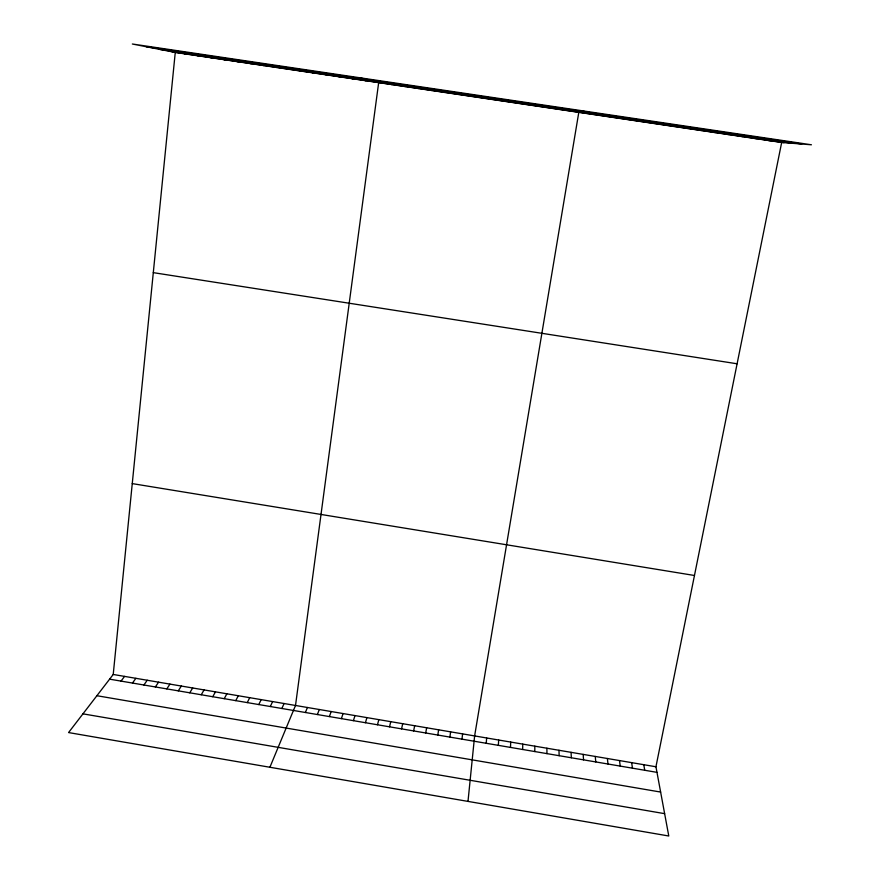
<?xml version="1.0" encoding="UTF-8"?>
<svg xmlns="http://www.w3.org/2000/svg" width="880" height="880" viewBox="0 0 880 880"><rect width="100%" height="100%" fill="white"/><g stroke="black" fill="none" stroke-linecap="round" stroke-linejoin="round"><path stroke-width="1.32" d="M534.809 751.553L534.82 746.163M522.643 749.485L522.764 744.117M510.488 747.417L510.719 742.071M498.344 745.349L498.674 740.025M486.222 743.281L486.651 737.979M781.671 142.472L655.941 766.766L668.778 836L68.563 732.567L113.223 674.465L175.263 52.437L132.341 44L811.437 144.782L781.671 142.472L175.263 52.437M467.995 801.405L474.628 735.933L578.798 112.343L583.869 111.012M461.978 739.156L462.616 733.887M449.878 737.099L450.626 731.852M437.789 735.031L438.636 729.806M425.7 732.974L426.657 727.771M413.633 730.928L414.678 725.736M401.566 728.871L402.721 723.701M389.51 726.814L390.775 721.666M377.476 724.768L378.829 719.642M365.442 722.722L366.894 717.607M353.419 720.665L354.981 715.583M341.396 718.63L343.068 713.559M329.395 716.584L331.166 711.535M317.405 714.538L319.275 709.511M305.415 712.503L307.384 707.487M269.907 767.261L295.515 705.463L378.664 82.632L359.744 77.748M281.886 708.488L284.053 703.516M270.336 706.53L272.602 701.569M258.797 704.561L261.162 699.622M247.269 702.603L249.722 697.675M235.752 700.634L238.304 695.739M224.235 698.676L226.886 693.792M212.729 696.718L215.479 691.856M201.245 694.76L204.083 689.92M189.75 692.802L192.698 687.984M178.277 690.855L181.313 686.048M166.815 688.897L169.939 684.112M155.353 686.95L158.587 682.176M143.902 685.003L147.224 680.251M132.462 683.056L135.883 678.315M121.033 681.109L124.553 676.39M605.682 116.336L606.353 116.27M619.146 118.338L619.949 118.294M632.621 120.34L633.556 120.307M646.118 122.342L647.174 122.331M659.615 124.344L660.803 124.355M673.123 126.357L674.443 126.379M686.653 128.359L688.105 128.403M700.183 130.372L701.767 130.438M713.735 132.385L715.451 132.473M727.298 134.398L729.146 134.497M740.872 136.411L742.852 136.532M754.457 138.424L756.569 138.578M768.053 140.448L770.297 140.613M146.289 46.739L801.746 144.023M159.676 49.368L792.462 143.308M171.831 51.755L784.047 142.648M153.296 272.646L737.099 363.781M132.253 483.604L694.463 575.487M113.223 674.465L655.941 766.766M109.615 679.162L656.975 772.354M96.888 695.717L660.638 792.066M82.962 713.845L664.631 813.659M184.58 53.647L187.891 54.307M197.34 55.55L200.53 56.188M210.111 57.442L213.18 58.069M222.893 59.345L225.841 59.939M235.686 61.237L238.524 61.82M248.49 63.14L251.207 63.712M261.305 65.043L263.901 65.593M274.131 66.946L276.606 67.485M286.968 68.849L289.322 69.366M299.816 70.763L302.049 71.258M312.675 72.666L314.798 73.15M325.545 74.58L327.547 75.042M338.426 76.494L340.307 76.934M351.329 78.408L353.078 78.837M364.232 80.322L365.86 80.729M390.533 84.227L391.919 84.601M403.931 86.218L405.185 86.57M417.34 88.209L418.473 88.539M430.76 90.2L431.761 90.519M444.191 92.191L445.071 92.488M457.633 94.193L458.392 94.468M471.097 96.195L471.724 96.448M643.786 764.698L644.721 770.264M631.642 762.63L632.467 768.185M619.498 760.573L620.224 766.095M607.376 758.505L607.992 764.016M595.254 756.448L595.771 761.937M583.154 754.391L583.55 759.858M571.054 752.334L571.351 757.779M558.965 750.277L559.163 755.7M546.887 748.22L546.975 753.621"/></g></svg>
